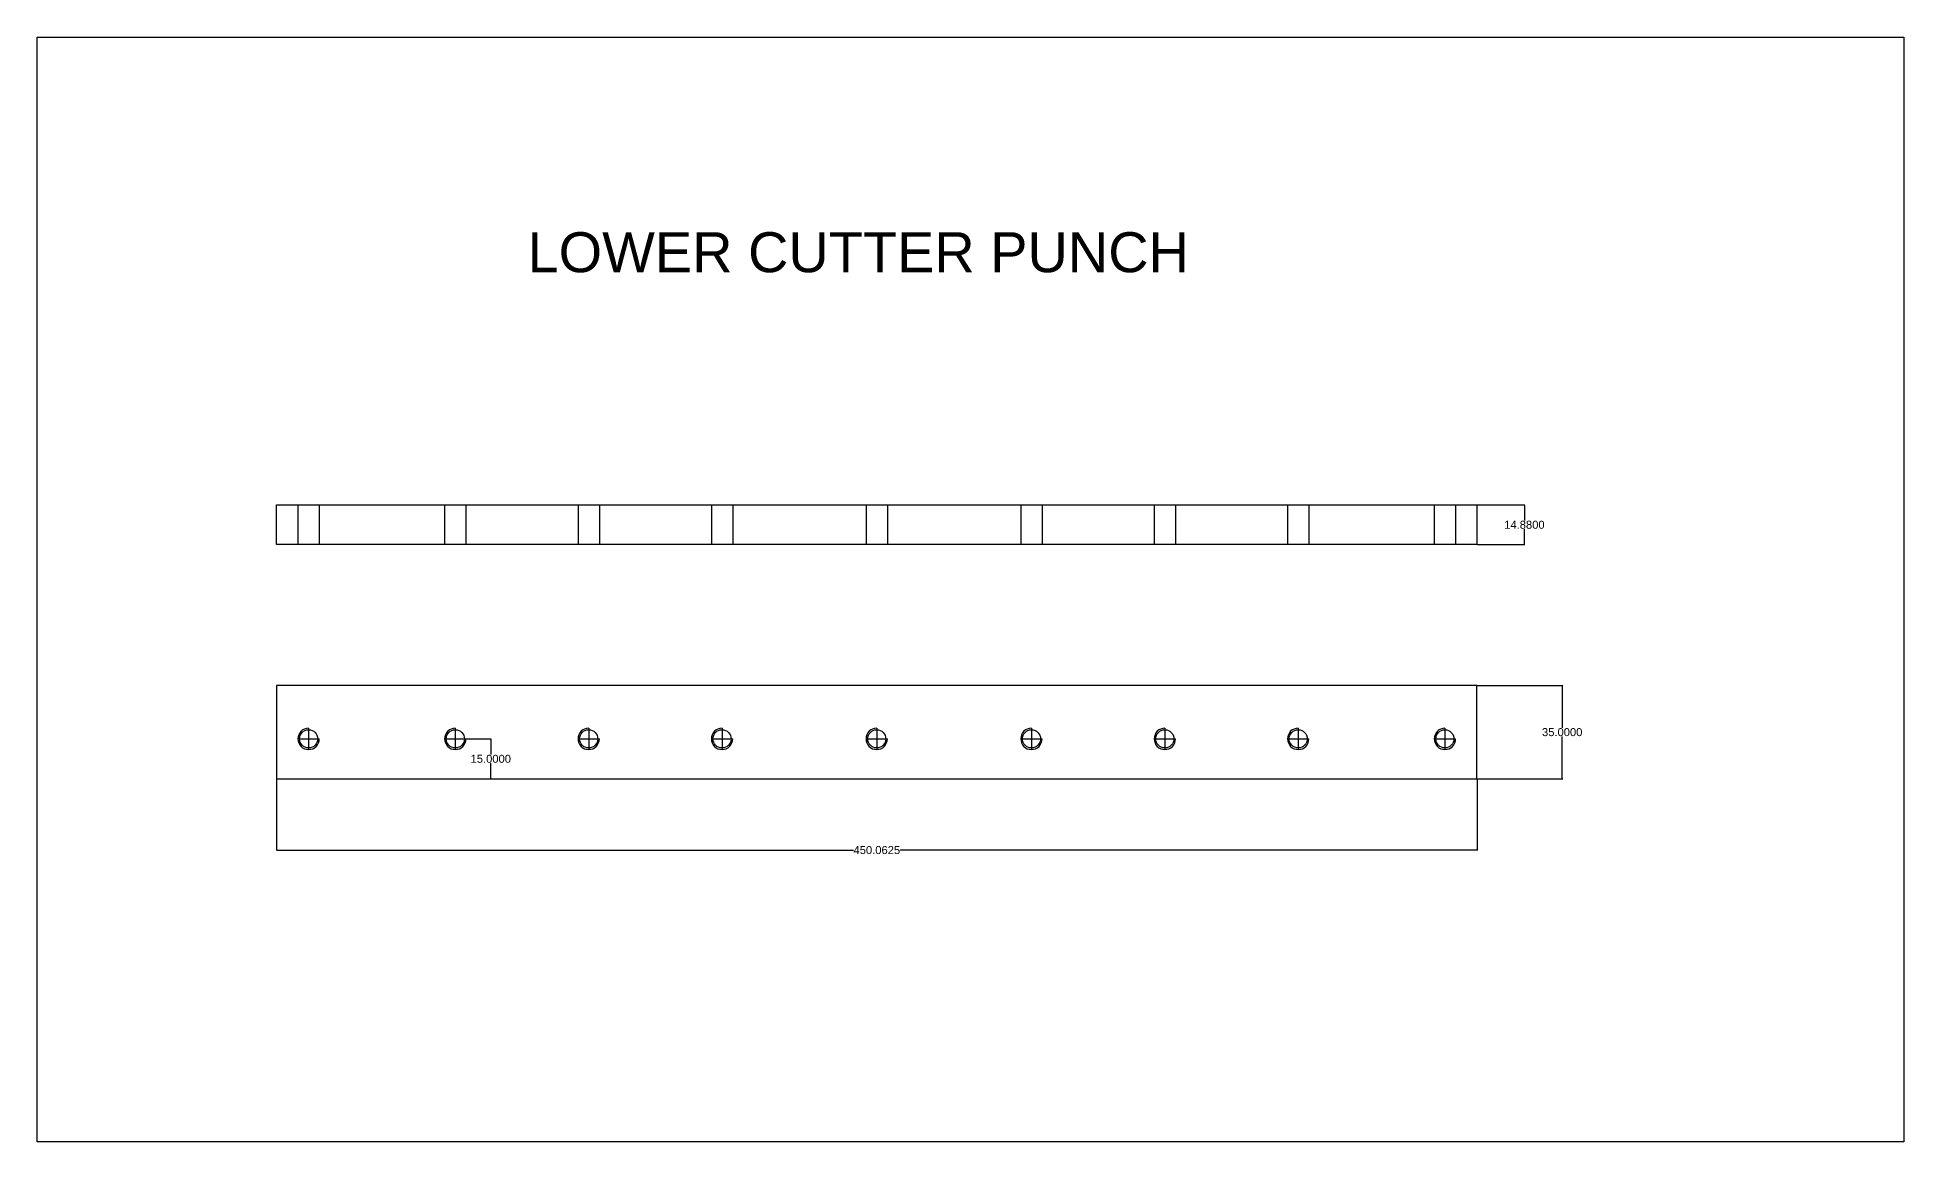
# Model space of a CAD drawing. Header units: inches. Extents: x -68 to 1497, y -231 to 183.
# Drawn here: x 797 to 1497, y -231 to 183 of the extents above; entities that cross this region are included whole.
import ezdxf

# ---------------------------------------------------------------- set-up
doc = ezdxf.new("R2010")
doc.units = ezdxf.units.IN
doc.header["$MEASUREMENT"] = 0
doc.linetypes.add('HIDDEN', pattern=[0.375, 0.25, -0.125])
doc.styles.get("Standard").update_dxf_attribs({"font": 'arial.ttf'})
doc.dimstyles.get("Standard").update_dxf_attribs({"dimtxt": 0.18, "dimasz": 0.18, "dimexe": 0.18, "dimexo": 0.0625, "dimgap": 0.09, "dimtad": 0, "dimtih": 1, "dimtoh": 1, "dimdec": 4, "dimzin": 0, "dimdsep": 46, "dimtxsty": 'Standard', "dimcen": 0.09, "dimadec": 0, "dimazin": 0, "dimtfac": 1, "dimtdec": 4, "dimtofl": 0, "dimtmove": 0, "dimatfit": 3, "dimfxl": 1, "dimtolj": 1, "dimtzin": 0, "dimarcsym": 0})

# ---------------------------------------------------------------- blocks, each defined once
blk = doc.blocks.new('*D5')
at = {"color": 0, "lineweight": -2}
for p, q in [((1336.63, 7.95), (1354.55, 7.95)), ((1354.37, 7.77), (1354.37, 2.14)), ((1336.63, -6.93), (1354.55, -6.93)), ((1354.37, -6.75), (1354.37, -1.11))]:
    blk.add_line(p, q, dxfattribs=at)
at = {"color": 0}
for points in [[(1354.4, 7.77), (1354.34, 7.77), (1354.37, 7.95)], [(1354.34, -6.75), (1354.4, -6.75), (1354.37, -6.93)]]:
    blk.add_solid(points, dxfattribs=at)
at = {"layer": 'Defpoints', "color": 0}
for p in [(1336.57, 7.95), (1336.57, -6.93), (1354.37, -6.93)]:
    blk.add_point(p, dxfattribs=at)
at = {"color": 0, "insert": (1354.37, 0.51), "char_height": 3, "attachment_point": 5}
blk.add_mtext('\\A1;14.8800', dxfattribs=at)
blk = doc.blocks.new('*D6')
at = {"color": 0, "lineweight": -2}
for p, q in [((1336.63, -59.74), (1368.72, -59.74)), ((1368.54, -59.92), (1368.54, -75.62)), ((1368.54, -94.56), (1368.54, -78.87)), ((1336.63, -94.74), (1368.72, -94.74))]:
    blk.add_line(p, q, dxfattribs=at)
at = {"color": 0}
for points in [[(1368.57, -59.92), (1368.51, -59.92), (1368.54, -59.74)], [(1368.51, -94.56), (1368.57, -94.56), (1368.54, -94.74)]]:
    blk.add_solid(points, dxfattribs=at)
at = {"layer": 'Defpoints', "color": 0}
for p in [(1336.57, -59.74), (1336.57, -94.74), (1368.54, -94.74)]:
    blk.add_point(p, dxfattribs=at)
at = {"color": 0, "insert": (1368.54, -77.24), "char_height": 3, "attachment_point": 5}
blk.add_mtext('\\A1;35.0000', dxfattribs=at)
blk = doc.blocks.new('*D7')
at = {"color": 0, "lineweight": -2}
for p, q in [((886.57, -94.81), (886.57, -121.64)), ((1336.63, -94.81), (1336.63, -121.64)), ((886.75, -121.46), (1102.89, -121.46)), ((1336.45, -121.46), (1120.31, -121.46))]:
    blk.add_line(p, q, dxfattribs=at)
at = {"color": 0}
for points in [[(886.75, -121.43), (886.75, -121.49), (886.57, -121.46)], [(1336.45, -121.49), (1336.45, -121.43), (1336.63, -121.46)]]:
    blk.add_solid(points, dxfattribs=at)
at = {"layer": 'Defpoints', "color": 0}
for p in [(886.57, -94.74), (1336.63, -94.74), (886.57, -121.46)]:
    blk.add_point(p, dxfattribs=at)
at = {"color": 0, "insert": (1111.6, -121.46), "char_height": 3, "attachment_point": 5}
blk.add_mtext('\\A1;450.0625', dxfattribs=at)
blk = doc.blocks.new('*D8')
at = {"color": 0, "lineweight": -2}
for p, q in [((953.63, -79.74), (967.04, -79.74)), ((966.86, -79.92), (966.86, -85.62)), ((966.86, -94.56), (966.86, -88.87)), ((953.63, -94.74), (967.04, -94.74))]:
    blk.add_line(p, q, dxfattribs=at)
at = {"color": 0}
for points in [[(966.89, -79.92), (966.83, -79.92), (966.86, -79.74)], [(966.83, -94.56), (966.89, -94.56), (966.86, -94.74)]]:
    blk.add_solid(points, dxfattribs=at)
at = {"layer": 'Defpoints', "color": 0}
for p in [(953.57, -79.74), (953.57, -94.74), (966.86, -94.74)]:
    blk.add_point(p, dxfattribs=at)
at = {"color": 0, "insert": (966.86, -87.24), "char_height": 3, "attachment_point": 5}
blk.add_mtext('\\A1;15.0000', dxfattribs=at)

msp = doc.modelspace()

# ---------------------------------------------------------------- linework, layer by layer
for p, q in [((796.86204, 183.30227), (1496.55985, 183.30227)), ((796.86204, -230.79436), (796.86204, 183.30227)), ((1496.55985, 183.30227), (1496.55985, -230.79436)), ((886.56955, 7.95445), (1336.56955, 7.95445)), ((886.56955, -6.92555), (886.56955, 7.95445)), ((1336.56955, 7.95445), (1336.56955, -6.92555)), ((1336.56955, -6.92555), (886.56955, -6.92555)), ((886.56955, -59.74411), (886.56955, -94.74411)), ((1336.56955, -59.74411), (886.56955, -59.74411)), ((1336.56955, -94.74411), (1336.56955, -59.74411)), ((886.56955, -94.74411), (1336.56955, -94.74411)), ((1496.55985, -230.79436), (796.86204, -230.79436))]:
    msp.add_line(p, q)
at = {"color": 1, "linetype": 'HIDDEN'}
for p, q in [((894.56955, 7.95445), (894.56955, -6.92555)), ((902.56955, 7.95445), (902.56955, -6.92555)), ((949.56955, 7.95445), (949.56955, -6.92555)), ((957.56955, 7.95445), (957.56955, -6.92555)), ((999.56955, 7.95445), (999.56955, -6.92555)), ((1007.56955, 7.95445), (1007.56955, -6.92555)), ((1049.56955, 7.95445), (1049.56955, -6.92555)), ((1057.56955, 7.95445), (1057.56955, -6.92555)), ((1107.56955, 7.95445), (1107.56955, -6.92555)), ((1115.56955, 7.95445), (1115.56955, -6.92555)), ((1165.56955, 7.95445), (1165.56955, -6.92555)), ((1173.56955, 7.95445), (1173.56955, -6.92555)), ((1215.56955, 7.95445), (1215.56955, -6.92555)), ((1223.56955, 7.95445), (1223.56955, -6.92555)), ((1265.56955, 7.95445), (1265.56955, -6.92555)), ((1273.56955, 7.95445), (1273.56955, -6.92555)), ((1320.56955, 7.95445), (1320.56955, -6.92555)), ((1328.56955, 7.95445), (1328.56955, -6.92555))]:
    msp.add_line(p, q, dxfattribs=at)
at = {"color": 1}
for p, q in [((898.56955, -75.74411), (898.56955, -83.74411)), ((953.56955, -75.74411), (953.56955, -83.74411)), ((1003.56955, -75.74411), (1003.56955, -83.74411)), ((1053.56955, -75.74411), (1053.56955, -83.74411)), ((1111.56955, -75.74411), (1111.56955, -83.74411)), ((1169.56955, -75.74411), (1169.56955, -83.74411)), ((1219.56955, -75.74411), (1219.56955, -83.74411)), ((1269.56955, -75.74411), (1269.56955, -83.74411)), ((1324.56955, -75.74411), (1324.56955, -83.74411)), ((894.56955, -79.74411), (902.56955, -79.74411)), ((949.56955, -79.74411), (957.56955, -79.74411)), ((999.56955, -79.74411), (1007.56955, -79.74411)), ((1049.56955, -79.74411), (1057.56955, -79.74411)), ((1107.56955, -79.74411), (1115.56955, -79.74411)), ((1165.56955, -79.74411), (1173.56955, -79.74411)), ((1215.56955, -79.74411), (1223.56955, -79.74411)), ((1265.56955, -79.74411), (1273.56955, -79.74411)), ((1320.56955, -79.74411), (1328.56955, -79.74411))]:
    msp.add_line(p, q, dxfattribs=at)
for centre in [(898.56955, -79.74411), (953.56955, -79.74411), (1003.56955, -79.74411), (1053.56955, -79.74411), (1111.56955, -79.74411), (1169.56955, -79.74411), (1219.56955, -79.74411), (1269.56955, -79.74411), (1324.56955, -79.74411)]:
    msp.add_circle(centre, 3.4, dxfattribs=at)
for centre in [(898.56955, -79.74411), (953.56955, -79.74411), (1003.56955, -79.74411), (1053.56955, -79.74411), (1111.56955, -79.74411), (1169.56955, -79.74411), (1219.56955, -79.74411), (1269.56955, -79.74411), (1324.56955, -79.74411)]:
    msp.add_arc(centre, 4, 90, 0, dxfattribs=at)

# ---------------------------------------------------------------- texts
at = {"insert": (980.66425, 110.22282), "char_height": 15, "width": 314.6491299, "attachment_point": 1}
msp.add_mtext('{LOWER CUTTER PUNCH}', dxfattribs=at)

# ---------------------------------------------------------------- dimensions: what is measured, and where the dimension line sits
at = {"color": 2}
for base, p1, p2, picture, middle in [((1354.37381, -6.92555), (1336.56955, 7.95445), (1336.56955, -6.92555), '*D5', (1354.37381, 0.51445)), ((1368.54155, -94.74411), (1336.56955, -59.74411), (1336.56955, -94.74411), '*D6', (1368.54155, -77.24411)), ((966.85936, -94.74411), (953.56955, -79.74411), (953.56955, -94.74411), '*D8', (966.85936, -87.24411))]:
    dim = msp.add_linear_dim(base=base, p1=p1, p2=p2, angle=90, dimstyle='Standard', override={"dimtxt": 3, "dimlfac": 1}, dxfattribs=at)
    dim.commit()
    dim.dimension.update_dxf_attribs({"geometry": picture, "text_midpoint": middle})
dim = msp.add_linear_dim(base=(886.56955, -121.45537), p1=(1336.63205, -94.74411), p2=(886.56955, -94.74411), dimstyle='Standard', override={"dimtxt": 3, "dimlfac": 1}, dxfattribs=at)
dim.commit()
dim.dimension.update_dxf_attribs({"geometry": '*D7', "text_midpoint": (1111.6008, -121.45537)})

doc.saveas('drawing.dxf')
